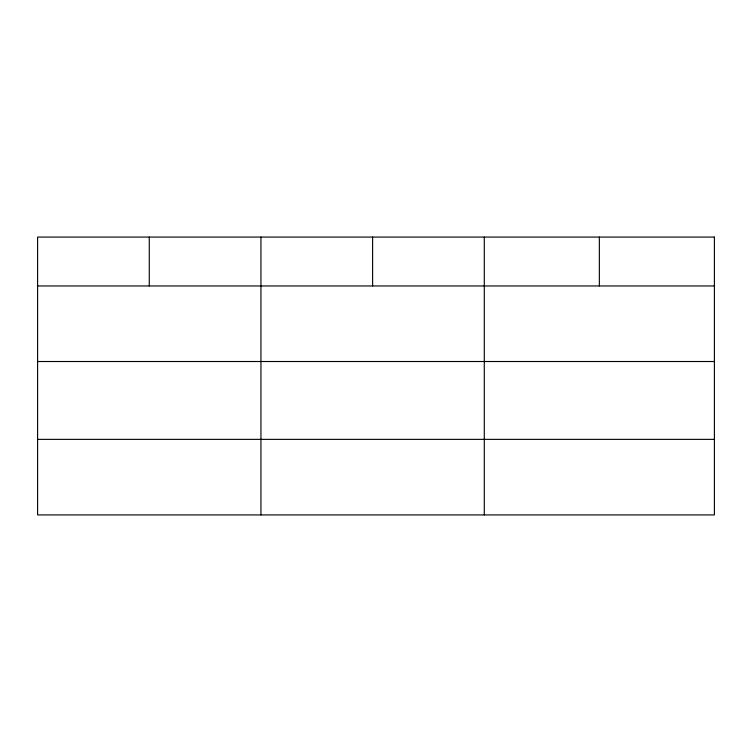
<?xml version="1.0" encoding="UTF-8"?>
<svg xmlns="http://www.w3.org/2000/svg" width="752" height="752" viewBox="0 0 752 752"><rect width="100%" height="100%" fill="white"/><g stroke="black" fill="none" stroke-linecap="round" stroke-linejoin="round"><path stroke-width="1.13" d="M37.6 285.957L714.4 285.957M37.6 361.515L714.4 361.515M37.6 439.365L714.4 439.365M599.344 237.077L599.344 285.957M484.288 237.077L484.288 514.923M372.616 237.077L372.616 285.957M260.944 237.077L260.944 514.923M149.272 237.077L149.272 285.957M714.4 237.077L37.6 237.077L37.6 514.923L714.4 514.923L714.4 237.077"/></g></svg>
